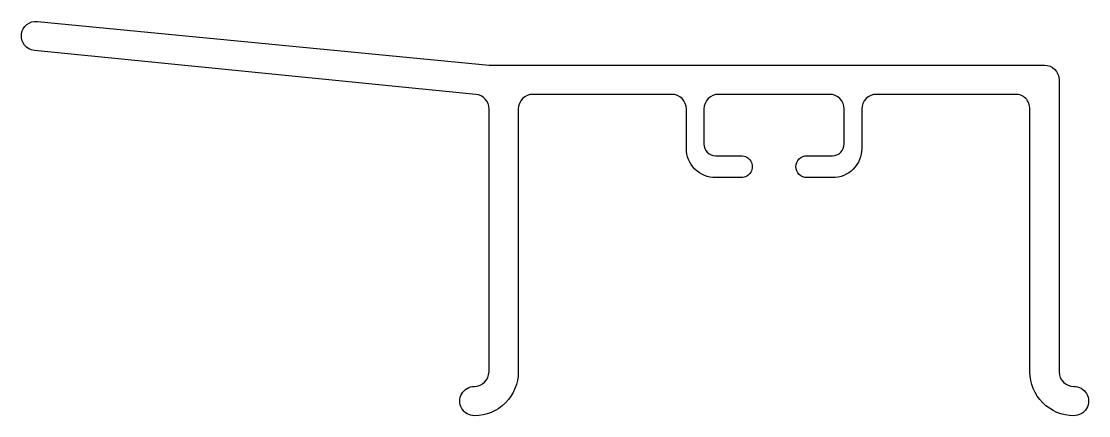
# Model space of a CAD drawing. Extents: x 428.7 to 501.7, y 27.9 to 54.9.
import ezdxf

# ---------------------------------------------------------------- set-up
doc = ezdxf.new("R2010")
doc.units = 0
doc.layers.get('0').update_dxf_attribs({"linetype": 'CONTINUOUS'})

msp = doc.modelspace()

# ---------------------------------------------------------------- linework, layer by layer
msp.add_lwpolyline([(476.385, 49.85, 0.414214), (475.385, 48.85), (475.385, 46.45, 0.414214), (476.185, 45.65), (477.935, 45.65, -1.007194), (477.935, 44.15), (476.185, 44.15, -0.415214), (474.185, 46.15), (474.185, 48.85, 0.414214), (473.185, 49.85), (463.685, 49.85, 0.414214), (462.685, 48.85), (462.685, 30.85, -0.41529), (459.685, 27.85, -1.002261), (459.685, 29.85, 0.391551), (460.685, 30.85), (460.685, 48.85, 0.385407), (459.785, 49.845), (429.586, 52.855, -0.998642), (429.782, 54.846), (460.685, 51.85), (498.685, 51.85, -0.414214), (499.685, 50.85), (499.685, 30.85, 0.403127), (500.685, 29.85, -1.023475), (500.685, 27.85, -0.414214), (497.685, 30.85), (497.685, 48.85, 0.435902), (496.685, 49.85), (487.185, 49.85, 0.414214), (486.185, 48.85), (486.185, 46.15, -0.416812), (484.185, 44.15), (482.435, 44.15, -1), (482.435, 45.65), (484.185, 45.65, 0.414214), (484.985, 46.45), (484.985, 48.85, 0.414214), (483.985, 49.85)], format="xyb", close=True)

doc.saveas('drawing.dxf')
